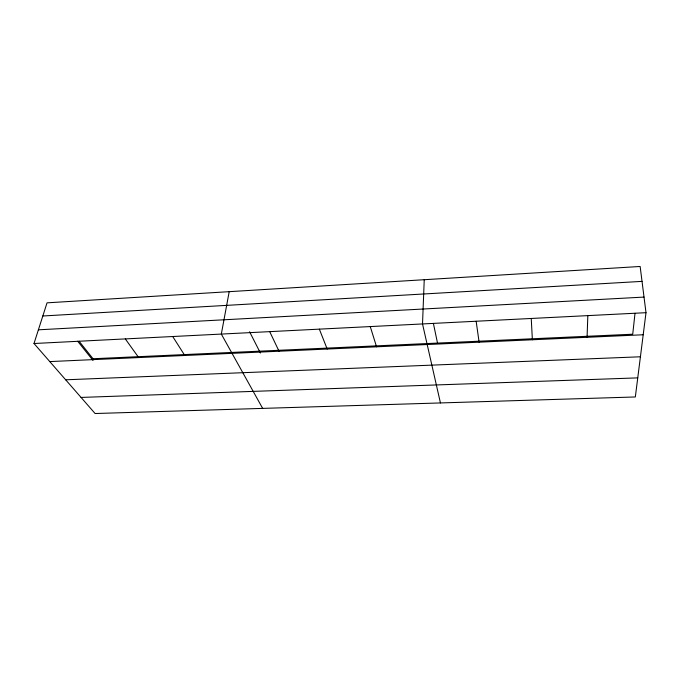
<?xml version="1.0" encoding="UTF-8"?>
<svg xmlns="http://www.w3.org/2000/svg" width="680" height="680" viewBox="0 0 680 680"><rect width="100%" height="100%" fill="white"/><g stroke="black" fill="none" stroke-linecap="round" stroke-linejoin="round"><path stroke-width="1.02" d="M587.061 337.297L587.843 315.622M424.235 279.709L422.518 323.944L440.444 402.942M635.018 313.284L632.723 334.212L91.698 358.802M646 312.69L635.332 396.967L95.098 413.525L34 343.51L47.039 302.838L640.144 266.475L646 312.69L34 343.51M229.202 291.669L221.323 334.075L262.659 408.391M42.823 315.988L642.031 281.375M38.386 329.817L644.019 297.083M49.776 361.59L643.203 334.764M65.671 379.797L640.415 356.779M81.047 397.426L637.746 377.876M79.093 341.241L93.704 359.601M77.707 341.267L92.973 360.4M125.316 338.912L138.694 357.57M172.712 336.524L184.798 355.487M249.585 331.747L260.414 353.039M269.714 331.644L279.038 351.228M319.345 329.146L327.199 349.044M370.26 326.578L376.567 346.817M433.406 323.484L437.512 343.085M476.153 321.24L479.111 342.184M531.241 318.469L532.38 339.771"/></g></svg>
